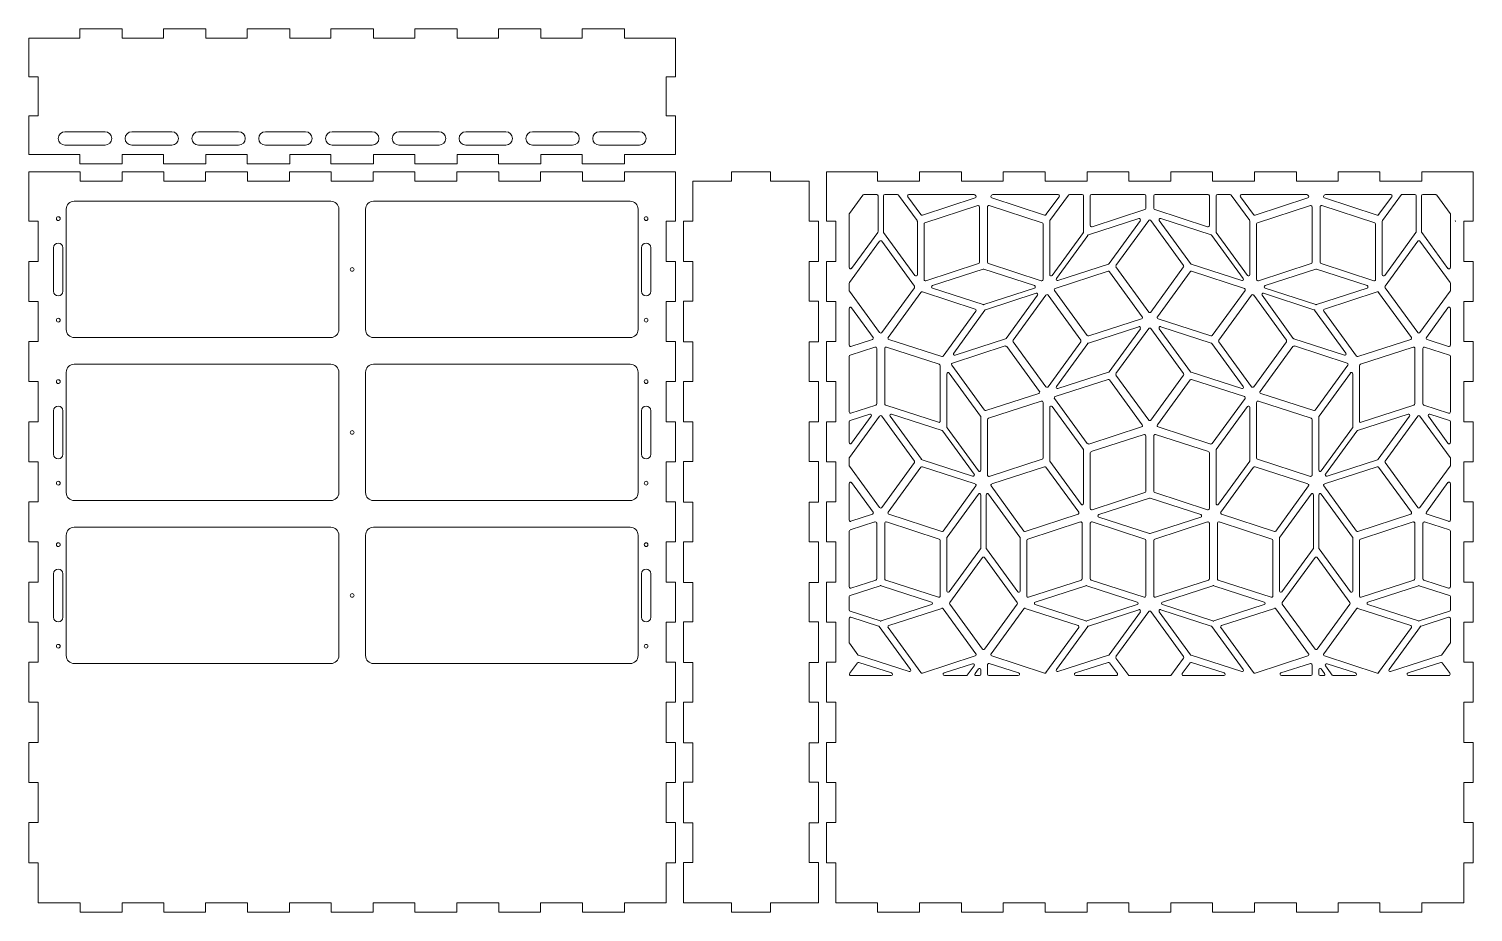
# Model space of a CAD drawing. Header units: millimetres. Extents: x -7 to 2503, y -847 to -144.
# Drawn here: x -7 to 1074, y -847 to -186 of the extents above; entities that cross this region are included whole.
import ezdxf

# ---------------------------------------------------------------- set-up
doc = ezdxf.new("R2010")
doc.units = ezdxf.units.MM
doc.layers.add('cut', color=1, linetype='Continuous', lineweight=20, true_color=0xff0000)

msp = doc.modelspace()

# ---------------------------------------------------------------- linework, layer by layer
at = {"layer": 'cut'}
for p, q in [((-7, -193), (31.1, -193)), ((-7, -193), (-7, -222)), ((31.1, -193), (31.1, -186)), ((62.9, -186), (31.1, -186)), ((62.9, -193), (62.9, -186)), ((62.9, -193), (93.8, -193)), ((93.8, -193), (93.8, -186)), ((125.5, -186), (93.8, -186)), ((125.5, -193), (125.5, -186)), ((125.5, -193), (156.5, -193)), ((156.5, -193), (156.5, -186)), ((188.2, -186), (156.5, -186)), ((188.2, -193), (188.2, -186)), ((188.2, -193), (219.1, -193)), ((219.1, -193), (219.1, -186)), ((250.9, -186), (219.1, -186)), ((250.9, -193), (250.9, -186)), ((250.9, -193), (281.8, -193)), ((281.8, -193), (281.8, -186)), ((313.5, -186), (281.8, -186)), ((313.5, -193), (313.5, -186)), ((313.5, -193), (344.5, -193)), ((344.5, -193), (344.5, -186)), ((376.2, -186), (344.5, -186)), ((376.2, -193), (376.2, -186)), ((376.2, -193), (407.1, -193)), ((407.1, -193), (407.1, -186)), ((438.9, -186), (407.1, -186)), ((438.9, -193), (438.9, -186)), ((438.9, -193), (469.8, -193)), ((469.8, -193), (477, -193)), ((477, -193), (477, -222)), ((-7, -222), (0, -222)), ((0, -222), (0, -251)), ((477, -222), (470, -222)), ((470, -222), (470, -251)), ((0, -251), (-7, -251)), ((-7, -251), (-7, -280)), ((470, -251), (477, -251)), ((477, -251), (477, -280)), ((20, -263), (50, -263)), ((70, -263), (100, -263)), ((120, -263), (150, -263)), ((170, -263), (200, -263)), ((220, -263), (250, -263)), ((270, -263), (300, -263)), ((320, -263), (350, -263)), ((370, -263), (400, -263)), ((420, -263), (450, -263)), ((-7, -280), (31.1, -280)), ((20, -273), (50, -273)), ((31.1, -280), (31.1, -287)), ((62.9, -280), (93.8, -280)), ((62.9, -280), (62.9, -287)), ((70, -273), (100, -273)), ((93.8, -280), (93.8, -287)), ((120, -273), (150, -273)), ((125.5, -280), (156.5, -280)), ((125.5, -280), (125.5, -287)), ((156.5, -280), (156.5, -287)), ((170, -273), (200, -273)), ((188.2, -280), (219.1, -280)), ((188.2, -280), (188.2, -287)), ((219.1, -280), (219.1, -287)), ((220, -273), (250, -273)), ((250.9, -280), (281.8, -280)), ((250.9, -280), (250.9, -287)), ((270, -273), (300, -273)), ((281.8, -280), (281.8, -287)), ((313.5, -280), (344.5, -280)), ((313.5, -280), (313.5, -287)), ((320, -273), (350, -273)), ((344.5, -280), (344.5, -287)), ((370, -273), (400, -273)), ((376.2, -280), (407.1, -280)), ((376.2, -280), (376.2, -287)), ((407.1, -280), (407.1, -287)), ((420, -273), (450, -273)), ((438.9, -280), (470, -280)), ((438.9, -280), (438.9, -287)), ((470, -280), (477, -280)), ((62.9, -287), (31.1, -287)), ((125.5, -287), (93.8, -287)), ((188.2, -287), (156.5, -287)), ((250.9, -287), (219.1, -287)), ((313.5, -287), (281.8, -287)), ((376.2, -287), (344.5, -287)), ((438.9, -287), (407.1, -287)), ((-7, -293), (0, -293)), ((-7, -293), (-7, -300)), ((-7, -300), (-7, -330)), ((0, -293), (31.3, -293)), ((31.3, -293), (31.3, -300)), ((62.7, -300), (31.3, -300)), ((62.7, -293), (94, -293)), ((62.7, -293), (62.7, -300)), ((94, -293), (94, -300)), ((125.3, -300), (94, -300)), ((125.3, -293), (156.7, -293)), ((125.3, -293), (125.3, -300)), ((156.7, -293), (156.7, -300)), ((188, -300), (156.7, -300)), ((188, -293), (219.3, -293)), ((188, -293), (188, -300)), ((219.3, -293), (219.3, -300)), ((250.7, -300), (219.3, -300)), ((250.7, -293), (282, -293)), ((250.7, -293), (250.7, -300)), ((282, -293), (282, -300)), ((313.3, -300), (282, -300)), ((313.3, -293), (344.7, -293)), ((313.3, -293), (313.3, -300)), ((344.7, -293), (344.7, -300)), ((376, -300), (344.7, -300)), ((376, -293), (407.3, -293)), ((376, -293), (376, -300)), ((407.3, -293), (407.3, -300)), ((438.7, -300), (407.3, -300)), ((438.7, -293), (470, -293)), ((438.7, -293), (438.7, -300)), ((470, -293), (477, -293)), ((477, -293), (477, -330)), ((490, -300), (490, -329.8)), ((518.8, -300), (490, -300)), ((548.2, -293), (518.8, -293)), ((518.8, -293), (518.8, -300)), ((548.2, -300), (548.2, -293)), ((577, -300), (548.2, -300)), ((577, -300), (577, -329.8)), ((590, -293), (597, -293)), ((590, -293), (590, -300)), ((590, -300), (590, -330)), ((597, -293), (628.3, -293)), ((628.3, -293), (628.3, -300)), ((659.7, -300), (628.3, -300)), ((659.7, -293), (691, -293)), ((659.7, -293), (659.7, -300)), ((691, -293), (691, -300)), ((722.3, -300), (691, -300)), ((722.3, -293), (753.7, -293)), ((722.3, -293), (722.3, -300)), ((753.7, -293), (753.7, -300)), ((785, -300), (753.7, -300)), ((785, -293), (816.3, -293)), ((785, -293), (785, -300)), ((816.3, -293), (816.3, -300)), ((847.7, -300), (816.3, -300)), ((847.7, -293), (879, -293)), ((847.7, -293), (847.7, -300)), ((879, -293), (879, -300)), ((910.3, -300), (879, -300)), ((910.3, -293), (941.7, -293)), ((910.3, -293), (910.3, -300)), ((941.7, -293), (941.7, -300)), ((973, -300), (941.7, -300)), ((973, -293), (1004.3, -293)), ((973, -293), (973, -300)), ((1004.3, -293), (1004.3, -300)), ((1035.7, -300), (1004.3, -300)), ((1035.7, -293), (1067, -293)), ((1035.7, -293), (1035.7, -300)), ((1067, -293), (1074, -293)), ((1074, -293), (1074, -330)), ((607.2, -324.2), (617.2, -310.4)), ((618, -310), (627.6, -310)), ((628.6, -311), (628.6, -337.7)), ((632.6, -337.7), (632.6, -311)), ((633.6, -310), (643.1, -310)), ((657.8, -329.5), (643.9, -310.4)), ((650.9, -311.6), (660.7, -325)), ((651.7, -310), (700.6, -310)), ((661.8, -325.3), (701.3, -312.5)), ((701.4, -310.4), (701.8, -311)), ((713.6, -310.4), (713.2, -311)), ((753.2, -325.3), (713.7, -312.5)), ((714.4, -310), (763.3, -310)), ((764.1, -311.6), (754.3, -325)), ((757.2, -329.5), (771.1, -310.4)), ((771.9, -310), (781.4, -310)), ((782.4, -311), (782.4, -337.7)), ((787.4, -333.1), (787.4, -311)), ((788.4, -310), (828, -310)), ((829, -320.3), (829, -311)), ((835, -311), (835, -320.3)), ((836, -310), (875.6, -310)), ((876.6, -311), (876.6, -333.1)), ((881.6, -337.7), (881.6, -311)), ((882.6, -310), (892.1, -310)), ((906.8, -329.5), (892.9, -310.4)), ((899.9, -311.6), (909.7, -325)), ((900.7, -310), (949.6, -310)), ((910.8, -325.3), (950.3, -312.5)), ((950.4, -310.4), (950.8, -311)), ((962.6, -310.4), (962.2, -311)), ((1002.2, -325.3), (962.7, -312.5)), ((963.4, -310), (1012.3, -310)), ((1013.1, -311.6), (1003.3, -325)), ((1006.2, -329.5), (1020.4, -310)), ((1020.4, -310), (1030.4, -310)), ((1031.4, -311), (1031.4, -337.7)), ((1035.4, -311), (1035.4, -337.7)), ((1036.4, -310), (1046, -310)), ((1056.8, -324.2), (1046.8, -310.4)), ((21, -411), (21, -321)), ((27, -315), (219, -315)), ((225, -321), (225, -411)), ((245, -321), (245, -411)), ((443, -315), (251, -315)), ((449, -411), (449, -321)), ((663.6, -331.1), (703.2, -318.2)), ((704.5, -360.7), (704.5, -319.2)), ((710.5, -360.7), (710.5, -319.2)), ((751.4, -331.1), (711.8, -318.2)), ((788.8, -334.1), (828.3, -321.2)), ((835.7, -321.2), (875.2, -334.1)), ((912.6, -331.1), (952.2, -318.2)), ((953.5, -360.7), (953.5, -319.2)), ((959.5, -360.7), (959.5, -319.2)), ((1000.4, -331.1), (960.8, -318.2)), ((-7, -330), (0, -330)), ((0, -330), (0, -360)), ((477, -330), (470, -330)), ((470, -330), (470, -360)), ((490, -329.8), (483, -329.8)), ((483, -329.8), (483, -360.2)), ((577, -329.8), (584, -329.8)), ((584, -329.8), (584, -360.2)), ((590, -330), (597, -330)), ((597, -330), (597, -360)), ((607, -324.8), (607, -364.6)), ((658, -330.1), (658, -369.9)), ((663, -373.6), (663, -332)), ((752.1, -373.6), (752.1, -332)), ((757.1, -330.1), (757.1, -369.9)), ((786, -340.2), (823.8, -328)), ((801.6, -361.7), (825, -329.5)), ((806.7, -363.1), (831.2, -329.4)), ((857.3, -363.1), (832.8, -329.4)), ((862.4, -361.7), (839, -329.5)), ((878, -340.2), (840.2, -328)), ((906.9, -330.1), (906.9, -369.9)), ((911.9, -373.6), (911.9, -332)), ((1001, -373.6), (1001, -332)), ((1006, -330.1), (1006, -369.9)), ((1057, -324.8), (1057, -364.6)), ((1074, -330), (1067, -330)), ((1067, -330), (1067, -360)), ((607.2, -375.9), (629.8, -344.9)), ((628.4, -338.3), (608.8, -365.2)), ((655.8, -378.5), (631.4, -344.9)), ((656.1, -370.5), (632.8, -338.3)), ((782.3, -338.3), (758.9, -370.5)), ((762.1, -372.8), (785.5, -340.6)), ((901.9, -372.8), (878.5, -340.6)), ((905.1, -370.5), (881.7, -338.3)), ((1031.2, -338.3), (1007.9, -370.5)), ((1032.6, -344.9), (1008.2, -378.5)), ((1034.2, -344.9), (1056.8, -375.9)), ((1035.6, -338.3), (1055.2, -365.2)), ((11.5, -382.3), (11.5, -349.8)), ((18.5, -382.3), (18.5, -349.8)), ((451.5, -382.3), (451.5, -349.8)), ((458.5, -382.3), (458.5, -349.8)), ((-7, -360), (-7, -390)), ((0, -360), (-7, -360)), ((470, -360), (477, -360)), ((477, -360), (477, -390)), ((483, -360.2), (490, -360.2)), ((490, -360.2), (490, -389.8)), ((577, -360.2), (577, -389.8)), ((584, -360.2), (577, -360.2)), ((590, -360), (590, -390)), ((597, -360), (590, -360)), ((664.3, -374.5), (703.8, -361.7)), ((707.2, -365.9), (669.4, -378.1)), ((707.8, -365.9), (745.7, -378.1)), ((750.7, -374.5), (711.2, -361.7)), ((800.8, -367.4), (761.2, -380.3)), ((801.1, -362), (763.2, -374.3)), ((831.2, -397.9), (806.7, -364.2)), ((832.8, -397.9), (857.3, -364.2)), ((862.9, -362), (900.8, -374.3)), ((863.2, -367.4), (902.8, -380.3)), ((913.3, -374.5), (952.8, -361.7)), ((956.2, -365.9), (918.3, -378.1)), ((956.8, -365.9), (994.6, -378.1)), ((999.7, -374.5), (960.2, -361.7)), ((1067, -360), (1074, -360)), ((1074, -360), (1074, -390)), ((607, -376.5), (607, -381.7)), ((826.3, -401.4), (801.9, -367.8)), ((837.7, -401.4), (862.1, -367.8)), ((1057, -376.5), (1057, -381.7)), ((629.8, -413.3), (607.2, -382.3)), ((631.4, -413.3), (655.8, -379.7)), ((636.2, -416.9), (660.7, -383.2)), ((661.8, -382.8), (701.3, -395.7)), ((707.2, -392.3), (669.4, -380)), ((745.7, -380), (707.8, -392.3)), ((746.9, -383.9), (709.1, -396.2)), ((724.6, -417.6), (748, -385.4)), ((729.8, -419), (754.2, -385.3)), ((780.3, -419), (755.9, -385.3)), ((785.2, -415.4), (760.7, -381.8)), ((878.8, -415.4), (903.3, -381.8)), ((883.7, -419), (908.1, -385.3)), ((934.2, -419), (909.8, -385.3)), ((939.4, -417.6), (916, -385.4)), ((917.1, -383.9), (954.9, -396.2)), ((956.2, -392.3), (918.3, -380)), ((994.6, -380), (956.8, -392.3)), ((962.7, -395.7), (1002.2, -382.8)), ((1003.3, -383.2), (1027.8, -416.9)), ((1008.2, -379.7), (1032.6, -413.3)), ((1056.8, -382.3), (1034.2, -413.3)), ((-7, -390), (0, -390)), ((0, -390), (0, -420)), ((477, -390), (470, -390)), ((470, -390), (470, -420)), ((490, -389.8), (483, -389.8)), ((483, -389.8), (483, -420.2)), ((577, -389.8), (584, -389.8)), ((584, -389.8), (584, -420.2)), ((590, -390), (597, -390)), ((597, -390), (597, -420)), ((607, -395.3), (607, -422.7)), ((624.9, -416.9), (608.8, -394.7)), ((677.4, -430.9), (701.8, -397.2)), ((708.6, -396.5), (685.2, -428.7)), ((955.4, -396.5), (978.8, -428.7)), ((962.2, -397.2), (986.6, -430.9)), ((1039.1, -416.9), (1055.2, -394.7)), ((1057, -395.3), (1057, -422.7)), ((1074, -390), (1067, -390)), ((1067, -390), (1067, -420)), ((823.8, -408.9), (786, -421.2)), ((825.8, -402.9), (786.3, -415.8)), ((801.6, -442.6), (825, -410.4)), ((806.7, -444), (831.2, -410.3)), ((857.3, -444), (832.8, -410.3)), ((838.2, -402.9), (877.7, -415.8)), ((862.4, -442.6), (839, -410.4)), ((878, -421.2), (840.2, -408.9)), ((-7, -420), (-7, -450)), ((0, -420), (-7, -420)), ((219, -417), (27, -417)), ((251, -417), (443, -417)), ((470, -420), (477, -420)), ((477, -420), (477, -450)), ((483, -420.2), (490, -420.2)), ((490, -420.2), (490, -449.8)), ((577, -420.2), (577, -449.8)), ((584, -420.2), (577, -420.2)), ((590, -420), (590, -450)), ((597, -420), (590, -420)), ((624.4, -418.4), (608.3, -423.6)), ((636.7, -418.4), (676.3, -431.2)), ((724.1, -417.9), (686.3, -430.2)), ((754.2, -453.8), (729.8, -420.1)), ((755.9, -453.8), (780.3, -420.1)), ((785.5, -421.5), (762.1, -453.7)), ((901.9, -453.7), (878.5, -421.5)), ((908.1, -453.8), (883.7, -420.1)), ((909.8, -453.8), (934.2, -420.1)), ((939.9, -417.9), (977.7, -430.2)), ((987.7, -431.2), (1027.3, -418.4)), ((1039.6, -418.4), (1055.7, -423.6)), ((1067, -420), (1074, -420)), ((1074, -420), (1074, -450)), ((607, -431.1), (607, -472.7)), ((607.7, -430.1), (626.3, -424.1)), ((627.6, -466.6), (627.6, -425.1)), ((633.6, -466.6), (633.6, -425.1)), ((674.4, -437), (634.9, -424.1)), ((723.8, -423.3), (684.3, -436.2)), ((749.4, -457.3), (724.9, -423.7)), ((914.6, -457.3), (939.1, -423.7)), ((940.2, -423.3), (979.7, -436.2)), ((1029.1, -424.1), (989.6, -437)), ((1030.4, -425.1), (1030.4, -466.6)), ((1036.4, -425.1), (1036.4, -466.6)), ((1037.7, -424.1), (1056.3, -430.1)), ((1057, -431.1), (1057, -472.7)), ((21, -533), (21, -443)), ((27, -437), (219, -437)), ((225, -443), (225, -533)), ((245, -443), (245, -533)), ((443, -437), (251, -437)), ((449, -533), (449, -443)), ((675.1, -479.5), (675.1, -437.9)), ((708.2, -471.3), (683.8, -437.7)), ((801.1, -442.9), (763.2, -455.2)), ((862.9, -442.9), (900.8, -455.2)), ((955.8, -471.3), (980.2, -437.7)), ((988.9, -437.9), (988.9, -479.5)), ((-7, -450), (0, -450)), ((0, -450), (0, -480)), ((477, -450), (470, -450)), ((470, -450), (470, -480)), ((490, -449.8), (483, -449.8)), ((483, -449.8), (483, -480.2)), ((577, -449.8), (584, -449.8)), ((584, -449.8), (584, -480.2)), ((590, -450), (597, -450)), ((597, -450), (597, -480)), ((680.1, -484), (680.1, -444.2)), ((705.3, -475.8), (681.9, -443.6)), ((800.8, -448.3), (761.2, -461.2)), ((826.3, -482.3), (801.9, -448.7)), ((831.2, -478.8), (806.7, -445.1)), ((832.8, -478.8), (857.3, -445.1)), ((837.7, -482.3), (862.1, -448.7)), ((863.2, -448.3), (902.8, -461.2)), ((958.7, -475.8), (982.1, -443.6)), ((983.9, -484), (983.9, -444.2)), ((1074, -450), (1067, -450)), ((1067, -450), (1067, -480)), ((748.9, -458.8), (709.3, -471.7)), ((750.7, -464.6), (711.2, -477.4)), ((785.2, -496.3), (760.7, -462.7)), ((878.8, -496.3), (903.3, -462.7)), ((913.3, -464.6), (952.8, -477.4)), ((915.1, -458.8), (954.7, -471.7)), ((11.5, -504.3), (11.5, -471.8)), ((18.5, -504.3), (18.5, -471.8)), ((451.5, -504.3), (451.5, -471.8)), ((458.5, -504.3), (458.5, -471.8)), ((607.7, -479.1), (622.4, -474.3)), ((608.3, -473.6), (626.9, -467.6)), ((673.8, -480.4), (634.3, -467.6)), ((638.7, -474.3), (676.6, -486.6)), ((752.1, -465.5), (752.1, -507.1)), ((757.1, -469.2), (757.1, -509)), ((782.3, -500.8), (758.9, -468.6)), ((881.7, -500.8), (905.1, -468.6)), ((906.9, -509), (906.9, -469.2)), ((911.9, -465.5), (911.9, -507.1)), ((987.4, -486.6), (1025.3, -474.3)), ((1029.7, -467.6), (990.2, -480.4)), ((1037.1, -467.6), (1055.7, -473.6)), ((1041.6, -474.3), (1056.3, -479.1)), ((-7, -480), (-7, -510)), ((0, -480), (-7, -480)), ((470, -480), (477, -480)), ((477, -480), (477, -510)), ((483, -480.2), (490, -480.2)), ((490, -480.2), (490, -509.8)), ((577, -480.2), (577, -509.8)), ((584, -480.2), (577, -480.2)), ((590, -480), (590, -510)), ((597, -480), (590, -480)), ((607, -480), (607, -495.5)), ((629.8, -475.8), (607.2, -506.8)), ((608.8, -496.1), (623.5, -475.8)), ((631.4, -475.8), (655.8, -509.4)), ((661, -508), (637.6, -475.8)), ((703.7, -516.8), (680.3, -484.6)), ((705.5, -476.4), (705.5, -516.2)), ((710.5, -478.4), (710.5, -519.9)), ((825.8, -483.8), (786.3, -496.7)), ((838.2, -483.8), (877.7, -496.7)), ((953.5, -478.4), (953.5, -519.9)), ((958.5, -476.4), (958.5, -516.2)), ((960.3, -516.8), (983.7, -484.6)), ((1003, -508), (1026.4, -475.8)), ((1032.6, -475.8), (1008.2, -509.4)), ((1034.2, -475.8), (1056.8, -506.8)), ((1055.2, -496.1), (1040.5, -475.8)), ((1057, -480), (1057, -495.5)), ((1067, -480), (1074, -480)), ((1074, -480), (1074, -510)), ((677.1, -487), (700.5, -519.2)), ((827.7, -489.6), (788.1, -502.4)), ((829, -490.5), (829, -532.1)), ((835, -490.5), (835, -532.1)), ((836.3, -489.6), (875.9, -502.4)), ((963.5, -519.2), (986.9, -487)), ((607, -507.4), (607, -512.6)), ((751.4, -508), (711.8, -520.9)), ((782.4, -501.4), (782.4, -541.2)), ((787.4, -503.4), (787.4, -544.9)), ((876.6, -503.4), (876.6, -544.9)), ((881.6, -501.4), (881.6, -541.2)), ((912.6, -508), (952.2, -520.9)), ((1057, -507.4), (1057, -512.6)), ((-7, -510), (0, -510)), ((0, -510), (0, -540)), ((477, -510), (470, -510)), ((470, -510), (470, -540)), ((490, -509.8), (483, -509.8)), ((483, -509.8), (483, -540.2)), ((577, -509.8), (584, -509.8)), ((584, -509.8), (584, -540.2)), ((590, -510), (597, -510)), ((597, -510), (597, -540)), ((607.2, -513.2), (629.8, -544.2)), ((655.8, -510.6), (631.4, -544.2)), ((660.7, -514.1), (636.2, -547.8)), ((661.5, -508.4), (699.3, -520.7)), ((701.3, -526.6), (661.8, -513.8)), ((753.2, -513.8), (713.7, -526.6)), ((778.8, -547.8), (754.3, -514.1)), ((757.2, -509.6), (780.6, -541.8)), ((883.4, -541.8), (906.8, -509.6)), ((885.2, -547.8), (909.7, -514.1)), ((910.8, -513.8), (950.3, -526.6)), ((962.7, -526.6), (1002.2, -513.8)), ((1002.5, -508.4), (964.7, -520.7)), ((1003.3, -514.1), (1027.8, -547.8)), ((1008.2, -510.6), (1032.6, -544.2)), ((1056.8, -513.2), (1034.2, -544.2)), ((1074, -510), (1067, -510)), ((1067, -510), (1067, -540)), ((607, -526.2), (607, -553.6)), ((608.8, -525.6), (624.9, -547.8)), ((701.8, -528.1), (677.4, -561.8)), ((737.6, -561.8), (713.2, -528.1)), ((926.4, -561.8), (950.8, -528.1)), ((962.2, -528.1), (986.6, -561.8)), ((1055.2, -525.6), (1039.1, -547.8)), ((1057, -526.2), (1057, -553.6)), ((-7, -540), (-7, -570)), ((0, -540), (-7, -540)), ((219, -539), (27, -539)), ((251, -539), (443, -539)), ((470, -540), (477, -540)), ((477, -540), (477, -570)), ((483, -540.2), (490, -540.2)), ((490, -540.2), (490, -569.8)), ((577, -540.2), (577, -569.8)), ((584, -540.2), (577, -540.2)), ((590, -540), (590, -570)), ((597, -540), (590, -540)), ((680.3, -566.3), (703.7, -534.1)), ((705.5, -534.7), (705.5, -574.5)), ((709.5, -534.7), (709.5, -574.5)), ((734.7, -566.3), (711.3, -534.1)), ((828.3, -533), (788.8, -545.9)), ((831.7, -537.2), (793.8, -549.5)), ((832.3, -537.2), (870.2, -549.5)), ((835.7, -533), (875.2, -545.9)), ((929.3, -566.3), (952.7, -534.1)), ((954.5, -534.7), (954.5, -574.5)), ((958.5, -574.5), (958.5, -534.7)), ((983.7, -566.3), (960.3, -534.1)), ((1067, -540), (1074, -540)), ((1074, -540), (1074, -570)), ((608.3, -554.5), (624.4, -549.3)), ((676.3, -562.2), (636.7, -549.3)), ((778.3, -549.3), (738.7, -562.2)), ((885.7, -549.3), (925.3, -562.2)), ((987.7, -562.2), (1027.3, -549.3)), ((1055.7, -554.5), (1039.6, -549.3)), ((27, -559), (219, -559)), ((443, -559), (251, -559)), ((607, -562), (607, -603.6)), ((607.7, -561), (626.3, -555)), ((627.6, -597.5), (627.6, -556)), ((633.6, -597.5), (633.6, -556)), ((674.4, -567.9), (634.9, -555)), ((780.1, -555), (740.6, -567.9)), ((781.4, -556), (781.4, -597.5)), ((787.4, -556), (787.4, -597.5)), ((788.8, -555), (828.3, -567.9)), ((793.8, -551.4), (831.7, -563.7)), ((832.3, -563.7), (870.2, -551.4)), ((875.2, -555), (835.7, -567.9)), ((876.6, -556), (876.6, -597.5)), ((882.6, -556), (882.6, -597.5)), ((883.9, -555), (923.4, -567.9)), ((989.6, -567.9), (1029.1, -555)), ((1030.4, -597.5), (1030.4, -556)), ((1036.4, -597.5), (1036.4, -556)), ((1056.3, -561), (1037.7, -555)), ((1057, -562), (1057, -603.6)), ((-7, -570), (0, -570)), ((0, -570), (0, -600)), ((21, -655), (21, -565)), ((225, -565), (225, -655)), ((245, -565), (245, -655)), ((449, -655), (449, -565)), ((477, -570), (470, -570)), ((470, -570), (470, -600)), ((490, -569.8), (483, -569.8)), ((483, -569.8), (483, -600.2)), ((577, -569.8), (584, -569.8)), ((584, -569.8), (584, -600.2)), ((590, -570), (597, -570)), ((597, -570), (597, -600)), ((675.1, -610.4), (675.1, -568.8)), ((680.1, -566.9), (680.1, -606.7)), ((734.9, -566.9), (734.9, -606.7)), ((739.9, -568.8), (739.9, -610.4)), ((829, -568.8), (829, -610.4)), ((835, -568.8), (835, -610.4)), ((924.1, -568.8), (924.1, -610.4)), ((929.1, -566.9), (929.1, -606.7)), ((983.9, -566.9), (983.9, -606.7)), ((988.9, -610.4), (988.9, -568.8)), ((1074, -570), (1067, -570)), ((1067, -570), (1067, -600)), ((705.3, -575.1), (681.9, -607.3)), ((682.3, -615.3), (706.7, -581.7)), ((732.8, -615.3), (708.3, -581.7)), ((709.7, -575.1), (733.1, -607.3)), ((954.3, -575.1), (930.9, -607.3)), ((955.7, -581.7), (931.2, -615.3)), ((957.3, -581.7), (981.7, -615.3)), ((982.1, -607.3), (958.7, -575.1)), ((11.5, -626.3), (11.5, -593.8)), ((18.5, -626.3), (18.5, -593.8)), ((451.5, -626.3), (451.5, -593.8)), ((458.5, -626.3), (458.5, -593.8)), ((-7, -600), (-7, -630)), ((0, -600), (-7, -600)), ((470, -600), (477, -600)), ((477, -600), (477, -630)), ((483, -600.2), (490, -600.2)), ((490, -600.2), (490, -629.8)), ((577, -600.2), (577, -629.8)), ((584, -600.2), (577, -600.2)), ((590, -600), (590, -630)), ((597, -600), (590, -600)), ((630.3, -602.7), (607.7, -610)), ((608.3, -604.5), (626.9, -598.5)), ((630.9, -602.7), (668.7, -615)), ((673.8, -611.3), (634.3, -598.5)), ((780.8, -598.5), (741.2, -611.3)), ((784.1, -602.7), (746.3, -615)), ((784.8, -602.7), (822.6, -615)), ((788.1, -598.5), (827.7, -611.3)), ((875.9, -598.5), (836.3, -611.3)), ((879.2, -602.7), (841.4, -615)), ((879.9, -602.7), (917.7, -615)), ((883.2, -598.5), (922.8, -611.3)), ((990.2, -611.3), (1029.7, -598.5)), ((1033.1, -602.7), (995.3, -615)), ((1033.7, -602.7), (1056.3, -610)), ((1055.7, -604.5), (1037.1, -598.5)), ((1067, -600), (1074, -600)), ((1074, -600), (1074, -630)), ((607, -610.9), (607, -620.9)), ((1057, -620.9), (1057, -610.9)), ((630.3, -629.1), (607.7, -621.8)), ((608.3, -626.2), (629, -633)), ((668.7, -616.9), (630.9, -629.1)), ((676.3, -619.7), (636.7, -632.5)), ((701.8, -653.7), (677.4, -620)), ((706.7, -650.1), (682.3, -616.5)), ((708.3, -650.1), (732.8, -616.5)), ((737.6, -620), (713.2, -653.7)), ((778.3, -632.5), (738.7, -619.7)), ((784.1, -629.1), (746.3, -616.9)), ((822.6, -616.9), (784.8, -629.1)), ((786, -633), (823.8, -620.7)), ((801.6, -654.4), (825, -622.2)), ((831.2, -622.1), (806.7, -655.8)), ((832.8, -622.1), (857.3, -655.8)), ((862.4, -654.4), (839, -622.2)), ((840.2, -620.7), (878, -633)), ((841.4, -616.9), (879.2, -629.1)), ((879.9, -629.1), (917.7, -616.9)), ((925.3, -619.7), (885.7, -632.5)), ((950.8, -653.7), (926.4, -620)), ((931.2, -616.5), (955.7, -650.1)), ((981.7, -616.5), (957.3, -650.1)), ((986.6, -620), (962.2, -653.7)), ((1027.3, -632.5), (987.7, -619.7)), ((1033.1, -629.1), (995.3, -616.9)), ((1056.3, -621.8), (1033.7, -629.1)), ((1055.7, -626.2), (1035, -633)), ((-7, -630), (0, -630)), ((0, -630), (0, -660)), ((477, -630), (470, -630)), ((470, -630), (470, -660)), ((490, -629.8), (483, -629.8)), ((483, -629.8), (483, -660.2)), ((577, -629.8), (584, -629.8)), ((584, -629.8), (584, -660.2)), ((590, -630), (597, -630)), ((597, -630), (597, -660)), ((607, -627.2), (607, -645.2)), ((629.5, -633.3), (652.9, -665.5)), ((629.5, -633.3), (652.9, -665.5)), ((660.7, -667.7), (636.2, -634)), ((778.8, -634), (754.3, -667.7)), ((762.1, -665.5), (785.5, -633.3)), ((878.5, -633.3), (901.9, -665.5)), ((909.7, -667.7), (885.2, -634)), ((1027.8, -634), (1003.3, -667.7)), ((1034.5, -633.3), (1011.1, -665.5)), ((1057, -627.2), (1057, -645.2)), ((1074, -630), (1067, -630)), ((1067, -630), (1067, -660)), ((613.4, -654.4), (607.2, -645.8)), ((1050.6, -654.4), (1056.8, -645.8)), ((613.9, -654.8), (651.8, -667)), ((613.9, -654.8), (651.8, -667)), ((701.3, -655.2), (661.8, -668.1)), ((753.2, -668.1), (713.7, -655.2)), ((801.1, -654.8), (763.2, -667)), ((806.7, -656.9), (816.2, -670)), ((857.3, -656.9), (847.8, -670)), ((862.9, -654.8), (900.8, -667)), ((950.3, -655.2), (910.8, -668.1)), ((1002.2, -668.1), (962.7, -655.2)), ((1050.1, -654.8), (1012.2, -667)), ((-7, -660), (-7, -690)), ((0, -660), (-7, -660)), ((219, -661), (27, -661)), ((251, -661), (443, -661)), ((470, -660), (477, -660)), ((477, -660), (477, -690)), ((483, -660.2), (490, -660.2)), ((490, -660.2), (490, -689.8)), ((577, -660.2), (577, -689.8)), ((584, -660.2), (577, -660.2)), ((590, -660), (590, -690)), ((597, -660), (590, -660)), ((613.1, -660.5), (607.3, -668.4)), ((638.4, -670), (608.2, -670)), ((638.7, -668), (614.2, -660.1)), ((678, -668), (699.3, -661.1)), ((678.3, -670), (694.6, -670)), ((695.4, -669.6), (700.5, -662.6)), ((701.2, -668.4), (703.7, -665)), ((702, -670), (704.5, -670)), ((705.5, -669), (705.5, -665.6)), ((710.5, -669), (710.5, -661.9)), ((733.5, -670), (711.5, -670)), ((733.8, -668), (711.8, -660.9)), ((776.3, -668), (800.8, -660.1)), ((806.9, -670), (776.6, -670)), ((801.9, -660.5), (807.7, -668.4)), ((816.2, -670), (847.8, -670)), ((862.1, -660.5), (856.3, -668.4)), ((887.4, -670), (857.1, -670)), ((887.7, -668), (863.2, -660.1)), ((952.2, -660.9), (930.2, -668)), ((952.5, -670), (930.5, -670)), ((953.5, -661.9), (953.5, -669)), ((958.5, -669), (958.5, -665.6)), ((959.5, -670), (962, -670)), ((962.8, -668.4), (960.3, -665)), ((968.6, -669.6), (963.5, -662.6)), ((986, -668), (964.7, -661.1)), ((969.4, -670), (985.7, -670)), ((1025.3, -668), (1049.8, -660.1)), ((1025.6, -670), (1055.8, -670)), ((1050.9, -660.5), (1056.7, -668.4)), ((1067, -660), (1074, -660)), ((1074, -660), (1074, -690)), ((-7, -690), (0, -690)), ((0, -690), (0, -720)), ((477, -690), (470, -690)), ((470, -690), (470, -720)), ((490, -689.8), (483, -689.8)), ((483, -689.8), (483, -720.2)), ((577, -689.8), (584, -689.8)), ((584, -689.8), (584, -720.2)), ((590, -690), (597, -690)), ((597, -690), (597, -720)), ((1074, -690), (1067, -690)), ((1067, -690), (1067, -720)), ((-7, -720), (-7, -750)), ((0, -720), (-7, -720)), ((470, -720), (477, -720)), ((477, -720), (477, -750)), ((483, -720.2), (490, -720.2)), ((490, -720.2), (490, -749.8)), ((577, -720.2), (577, -749.8)), ((584, -720.2), (577, -720.2)), ((590, -720), (590, -750)), ((597, -720), (590, -720)), ((1067, -720), (1074, -720)), ((1074, -720), (1074, -750)), ((-7, -750), (0, -750)), ((0, -750), (0, -780)), ((477, -750), (470, -750)), ((470, -750), (470, -780)), ((490, -749.8), (483, -749.8)), ((483, -749.8), (483, -780.2)), ((577, -749.8), (584, -749.8)), ((584, -749.8), (584, -780.2)), ((590, -750), (597, -750)), ((597, -750), (597, -780)), ((1074, -750), (1067, -750)), ((1067, -750), (1067, -780)), ((-7, -780), (-7, -810)), ((0, -780), (-7, -780)), ((470, -780), (477, -780)), ((477, -780), (477, -810)), ((483, -780.2), (490, -780.2)), ((490, -780.2), (490, -809.8)), ((577, -780.2), (577, -809.8)), ((584, -780.2), (577, -780.2)), ((590, -780), (590, -810)), ((597, -780), (590, -780)), ((1067, -780), (1074, -780)), ((1074, -780), (1074, -810)), ((-7, -810), (0, -810)), ((0, -810), (0, -840)), ((477, -810), (470, -810)), ((470, -810), (470, -840)), ((490, -809.8), (483, -809.8)), ((483, -809.8), (483, -840)), ((577, -809.8), (584, -809.8)), ((584, -809.8), (584, -840)), ((590, -810), (597, -810)), ((597, -810), (597, -840)), ((1074, -810), (1067, -810)), ((1067, -810), (1067, -840)), ((0, -840), (31.3, -840)), ((31.3, -840), (31.3, -847)), ((62.7, -840), (94, -840)), ((62.7, -840), (62.7, -847)), ((94, -840), (94, -847)), ((125.3, -840), (156.7, -840)), ((125.3, -840), (125.3, -847)), ((156.7, -840), (156.7, -847)), ((188, -840), (219.3, -840)), ((188, -840), (188, -847)), ((219.3, -840), (219.3, -847)), ((250.7, -840), (282, -840)), ((250.7, -840), (250.7, -847)), ((282, -840), (282, -847)), ((313.3, -840), (344.7, -840)), ((313.3, -840), (313.3, -847)), ((344.7, -840), (344.7, -847)), ((376, -840), (407.3, -840)), ((376, -840), (376, -847)), ((407.3, -840), (407.3, -847)), ((438.7, -840), (470, -840)), ((438.7, -840), (438.7, -847)), ((483, -840), (490, -840)), ((518.8, -840), (490, -840)), ((518.8, -847), (518.8, -840)), ((577, -840), (548.2, -840)), ((548.2, -840), (548.2, -847)), ((584, -840), (577, -840)), ((597, -840), (628.3, -840)), ((628.3, -840), (628.3, -847)), ((659.7, -840), (691, -840)), ((659.7, -840), (659.7, -847)), ((691, -840), (691, -847)), ((722.3, -840), (753.7, -840)), ((722.3, -840), (722.3, -847)), ((753.7, -840), (753.7, -847)), ((785, -840), (816.3, -840)), ((785, -840), (785, -847)), ((816.3, -840), (816.3, -847)), ((847.7, -840), (879, -840)), ((847.7, -840), (847.7, -847)), ((879, -840), (879, -847)), ((910.3, -840), (941.7, -840)), ((910.3, -840), (910.3, -847)), ((941.7, -840), (941.7, -847)), ((973, -840), (1004.3, -840)), ((973, -840), (973, -847)), ((1004.3, -840), (1004.3, -847)), ((1035.7, -840), (1067, -840)), ((1035.7, -840), (1035.7, -847)), ((62.7, -847), (31.3, -847)), ((125.3, -847), (94, -847)), ((188, -847), (156.7, -847)), ((250.7, -847), (219.3, -847)), ((313.3, -847), (282, -847)), ((376, -847), (344.7, -847)), ((438.7, -847), (407.3, -847)), ((548.2, -847), (518.8, -847)), ((659.7, -847), (628.3, -847)), ((722.3, -847), (691, -847)), ((785, -847), (753.7, -847)), ((847.7, -847), (816.3, -847)), ((910.3, -847), (879, -847)), ((973, -847), (941.7, -847)), ((1035.7, -847), (1004.3, -847))]:
    msp.add_line(p, q, dxfattribs=at)
for centre in [(15, -328), (455, -328), (235, -366), (15, -404), (455, -404), (15, -450), (455, -450), (235, -488), (15, -526), (455, -526), (15, -572), (455, -572), (235, -610), (15, -648), (455, -648)]:
    msp.add_circle(centre, 1.4, dxfattribs=at)
for centre, radius, start, end in [((20, -268), 5, 90, 270), ((50, -268), 5, 270, 90), ((70, -268), 5, 90, 270), ((100, -268), 5, 270, 90), ((120, -268), 5, 90, 270), ((150, -268), 5, 270, 90), ((170, -268), 5, 90, 270), ((200, -268), 5, 270, 90), ((220, -268), 5, 90, 270), ((250, -268), 5, 270, 90), ((270, -268), 5, 90, 270), ((300, -268), 5, 270, 90), ((320, -268), 5, 90, 270), ((350, -268), 5, 270, 90), ((370, -268), 5, 90, 270), ((400, -268), 5, 270, 90), ((420, -268), 5, 90, 270), ((450, -268), 5, 270, 90), ((618, -311), 1, 90, 144), ((627.6, -311), 1, 360, 90), ((633.6, -311), 1, 90, 180), ((643.1, -311), 1, 36, 90), ((651.7, -311), 1, 90, 216), ((700.6, -311), 1, 36, 90), ((701, -311.5), 1, 288, 36), ((714, -311.5), 1, 144, 252), ((714.4, -311), 1, 90, 144), ((763.3, -311), 1, 324, 90), ((771.9, -311), 1, 90, 144), ((781.4, -311), 1, 0, 90), ((788.4, -311), 1, 90, 180), ((828, -311), 1, 0, 90), ((836, -311), 1, 90, 180), ((875.6, -311), 1, 0, 90), ((882.6, -311), 1, 90, 180), ((892.1, -311), 1, 36, 90), ((900.7, -311), 1, 90, 216), ((949.6, -311), 1, 36, 90), ((950, -311.5), 1, 288, 36), ((963, -311.5), 1, 144, 252), ((963.4, -311), 1, 90, 144), ((1012.3, -311), 1, 324, 90), ((1030.4, -311), 1, 0, 90), ((1036.4, -311), 1, 90, 180), ((1046, -311), 1, 36, 90), ((27, -321), 6, 90, 180), ((219, -321), 6, 0, 90), ((251, -321), 6, 90, 180), ((443, -321), 6, 0, 90), ((608, -324.8), 1, 144, 180), ((703.5, -319.2), 1, 0, 108), ((711.5, -319.2), 1, 72, 180), ((828, -320.3), 1, 288, 0), ((836, -320.3), 1, 180, 252), ((952.5, -319.2), 1, 360, 108), ((960.5, -319.2), 1, 72, 180), ((1056, -324.8), 1, 0, 36), ((657, -330.1), 1, 0, 36), ((661.5, -324.4), 1, 216, 288), ((664, -332), 1, 108, 180), ((751.1, -332), 1, 0, 72), ((753.5, -324.4), 1, 252, 324), ((758.1, -330.1), 1, 144, 180), ((788.4, -333.1), 1, 180, 288), ((824.1, -328.9), 1, 324, 108), ((832, -330), 1, 36, 144), ((839.9, -328.9), 1, 72, 216), ((875.6, -333.1), 1, 252, 0), ((905.9, -330.1), 1, 0, 36), ((910.5, -324.4), 1, 216, 288), ((912.9, -332), 1, 108, 180), ((1000, -332), 1, 0, 72), ((1002.5, -324.4), 1, 252, 324), ((1007, -330.1), 1, 144, 180), ((1059.8, -330.1), 1, 0, 36), ((627.6, -337.7), 1, 324, 0), ((630.6, -345.5), 1, 36, 144), ((633.6, -337.7), 1, 180, 216), ((781.4, -337.7), 1, 324, 0), ((786.3, -341.2), 1, 108, 144), ((877.7, -341.2), 1, 36, 72), ((882.6, -337.7), 1, 180, 216), ((1030.4, -337.7), 1, 324, 0), ((1033.4, -345.5), 1, 36, 144), ((1036.4, -337.7), 1, 180, 216), ((15, -349.8), 3.5, 0, 180), ((455, -349.8), 3.5, 0, 180), ((608, -364.6), 1, 180, 324), ((703.5, -360.7), 1, 288, 0), ((707.5, -366.8), 1, 72, 108), ((711.5, -360.7), 1, 180, 252), ((801.1, -368.3), 1, 36, 108), ((800.8, -361.1), 1, 288, 324), ((807.6, -363.6), 1, 144, 216), ((856.4, -363.6), 1, 324, 36), ((862.9, -368.3), 1, 72, 144), ((863.2, -361.1), 1, 216, 252), ((952.5, -360.7), 1, 288, 360), ((956.5, -366.8), 1, 72, 108), ((960.5, -360.7), 1, 180, 252), ((1056, -364.6), 1, 216, 0), ((608, -376.5), 1, 144, 180), ((657, -369.9), 1, 216, 0), ((664, -373.6), 1, 180, 288), ((669.7, -379.1), 1, 108, 252), ((745.3, -379.1), 1, 288, 72), ((751.1, -373.6), 1, 252, 0), ((758.1, -369.9), 1, 180, 324), ((762.9, -373.4), 1, 144, 288), ((901.1, -373.4), 1, 252, 36), ((905.9, -369.9), 1, 216, 0), ((912.9, -373.6), 1, 180, 288), ((918.7, -379.1), 1, 108, 252), ((994.3, -379.1), 1, 288, 72), ((1000, -373.6), 1, 252, 0), ((1007, -369.9), 1, 180, 324), ((1056, -376.5), 1, 0, 36), ((15, -382.3), 3.5, 180, 0), ((455, -382.3), 3.5, 180, 0), ((608, -381.7), 1, 180, 216), ((655, -379.1), 1, 324, 36), ((661.5, -383.8), 1, 72, 144), ((747.2, -384.8), 1, 324, 108), ((755.1, -385.9), 1, 36, 144), ((761.5, -381.2), 1, 108, 216), ((902.5, -381.2), 1, 324, 72), ((908.9, -385.9), 1, 36, 144), ((916.8, -384.8), 1, 72, 216), ((1002.5, -383.8), 1, 36, 108), ((1009, -379.1), 1, 144, 216), ((1056, -381.7), 1, 324, 0), ((608, -395.3), 1, 36, 180), ((701, -396.7), 1, 324, 72), ((707.5, -391.4), 1, 252, 288), ((709.4, -397.1), 1, 108, 144), ((832, -397.3), 1, 216, 324), ((954.6, -397.1), 1, 36, 72), ((956.5, -391.4), 1, 252, 288), ((963, -396.7), 1, 108, 216), ((1056, -395.3), 1, 0, 144), ((824.1, -409.8), 1, 324, 108), ((825.5, -402), 1, 288, 36), ((832, -410.9), 1, 36, 144), ((838.5, -402), 1, 144, 252), ((839.9, -409.8), 1, 72, 216), ((27, -411), 6, 180, 270), ((219, -411), 6, 270, 0), ((251, -411), 6, 180, 270), ((443, -411), 6, 270, 0), ((624.1, -417.4), 1, 288, 36), ((630.6, -412.7), 1, 216, 324), ((637, -417.4), 1, 144, 252), ((723.8, -417), 1, 288, 324), ((730.6, -419.5), 1, 144, 216), ((779.5, -419.5), 1, 324, 36), ((786, -414.8), 1, 216, 288), ((786.3, -422.1), 1, 108, 144), ((878, -414.8), 1, 252, 324), ((877.7, -422.1), 1, 36, 72), ((884.5, -419.5), 1, 144, 216), ((933.4, -419.5), 1, 324, 36), ((940.2, -417), 1, 216, 252), ((1027, -417.4), 1, 288, 36), ((1033.4, -412.7), 1, 216, 324), ((1039.9, -417.4), 1, 144, 252), ((608, -422.7), 1, 180, 288), ((608, -431.1), 1, 108, 180), ((626.6, -425.1), 1, 0, 108), ((634.6, -425.1), 1, 72, 180), ((676.6, -430.3), 1, 252, 324), ((686, -429.3), 1, 144, 288), ((724.1, -424.3), 1, 36, 108), ((939.9, -424.3), 1, 72, 144), ((978, -429.3), 1, 252, 36), ((987.4, -430.3), 1, 216, 288), ((1029.4, -425.1), 1, 0, 108), ((1037.4, -425.1), 1, 72, 180), ((1056, -422.7), 1, 252, 0), ((1056, -431.1), 1, 0, 72), ((27, -443), 6, 90, 180), ((219, -443), 6, 0, 90), ((251, -443), 6, 90, 180), ((443, -443), 6, 0, 90), ((674.1, -437.9), 1, 0, 72), ((684.6, -437.1), 1, 108, 216), ((800.8, -442), 1, 288, 324), ((863.2, -442), 1, 216, 252), ((979.4, -437.1), 1, 324, 72), ((989.9, -437.9), 1, 108, 180), ((681.1, -444.2), 1, 36, 180), ((755.1, -453.2), 1, 216, 324), ((762.9, -454.3), 1, 144, 288), ((801.1, -449.3), 1, 36, 108), ((801.1, -449.3), 1, 36, 108), ((807.6, -444.5), 1, 144, 216), ((807.6, -444.5), 1, 144, 216), ((856.4, -444.5), 1, 324, 36), ((856.4, -444.5), 1, 324, 36), ((862.9, -449.3), 1, 72, 144), ((862.9, -449.3), 1, 72, 144), ((901.1, -454.3), 1, 252, 36), ((908.9, -453.2), 1, 216, 324), ((982.9, -444.2), 1, 0, 144), ((748.6, -457.9), 1, 288, 36), ((751.1, -465.5), 1, 0, 108), ((761.5, -462.1), 1, 108, 216), ((761.5, -462.1), 1, 108, 216), ((902.5, -462.1), 1, 324, 72), ((902.5, -462.1), 1, 324, 72), ((912.9, -465.5), 1, 72, 180), ((915.4, -457.9), 1, 144, 252), ((15, -471.8), 3.5, 0, 180), ((455, -471.8), 3.5, 0, 180), ((608, -472.7), 1, 180, 288), ((622.7, -475.3), 1, 324, 108), ((626.6, -466.6), 1, 288, 0), ((630.6, -476.4), 1, 36, 144), ((634.6, -466.6), 1, 180, 252), ((638.4, -475.3), 1, 72, 216), ((709, -470.7), 1, 216, 288), ((758.1, -469.2), 1, 36, 180), ((905.9, -469.2), 1, 0, 144), ((955, -470.7), 1, 252, 324), ((1025.6, -475.3), 1, 324, 108), ((1029.4, -466.6), 1, 288, 0), ((1033.4, -476.4), 1, 36, 144), ((1037.4, -466.6), 1, 180, 252), ((1041.3, -475.3), 1, 72, 216), ((1056, -472.7), 1, 252, 0), ((608, -480), 1, 108, 180), ((674.1, -479.5), 1, 252, 0), ((681.1, -484), 1, 180, 216), ((704.5, -476.4), 1, 0, 36), ((711.5, -478.4), 1, 108, 180), ((825.5, -482.9), 1, 288, 36), ((832, -478.2), 1, 216, 324), ((838.5, -482.9), 1, 144, 252), ((952.5, -478.4), 1, 0, 72), ((959.5, -476.4), 1, 144, 180), ((982.9, -484), 1, 324, 0), ((989.9, -479.5), 1, 180, 288), ((1056, -480), 1, 0, 72), ((608, -495.5), 1, 180, 324), ((676.3, -487.6), 1, 36, 72), ((786, -495.7), 1, 216, 288), ((786, -495.7), 1, 216, 288), ((786, -495.7), 1, 216, 288), ((828, -490.5), 1, 0, 108), ((836, -490.5), 1, 72, 180), ((878, -495.7), 1, 252, 324), ((878, -495.7), 1, 252, 324), ((878, -495.7), 1, 252, 324), ((987.7, -487.6), 1, 108, 144), ((1056, -495.5), 1, 216, 0), ((15, -504.3), 3.5, 180, 0), ((455, -504.3), 3.5, 180, 0), ((608, -507.4), 1, 144, 180), ((661.8, -507.4), 1, 216, 252), ((751.1, -507.1), 1, 288, 0), ((781.4, -501.4), 1, 0, 36), ((788.4, -503.4), 1, 108, 180), ((788.4, -503.4), 1, 108, 180), ((788.4, -503.4), 1, 108, 180), ((875.6, -503.4), 1, 0, 72), ((875.6, -503.4), 1, 0, 72), ((875.6, -503.4), 1, 0, 72), ((882.6, -501.4), 1, 144, 180), ((912.9, -507.1), 1, 180, 252), ((1002.2, -507.4), 1, 288, 324), ((1056, -507.4), 1, 360, 36), ((608, -512.6), 1, 180, 216), ((655, -510), 1, 324, 36), ((661.5, -514.7), 1, 72, 144), ((704.5, -516.2), 1, 216, 0), ((753.5, -514.7), 1, 36, 108), ((758.1, -509), 1, 180, 216), ((905.9, -509), 1, 324, 0), ((910.5, -514.7), 1, 72, 144), ((959.5, -516.2), 1, 180, 324), ((1002.5, -514.7), 1, 36, 108), ((1009, -510), 1, 144, 216), ((1056, -512.6), 1, 324, 0), ((608, -526.2), 1, 36, 180), ((699.7, -519.7), 1, 252, 36), ((701, -527.6), 1, 324, 72), ((711.5, -519.9), 1, 180, 288), ((714, -527.6), 1, 108, 216), ((950, -527.6), 1, 324, 72), ((952.5, -519.9), 1, 252, 0), ((963, -527.6), 1, 108, 216), ((964.3, -519.7), 1, 144, 288), ((1056, -526.2), 1, 0, 144), ((27, -533), 6, 180, 270), ((219, -533), 6, 270, 0), ((251, -533), 6, 180, 270), ((443, -533), 6, 270, 0), ((704.5, -534.7), 1, 0, 144), ((710.5, -534.7), 1, 36, 180), ((828, -532.1), 1, 288, 0), ((828, -532.1), 1, 288, 0), ((828, -532.1), 1, 288, 0), ((832, -538.2), 1, 72, 108), ((836, -532.1), 1, 180, 252), ((836, -532.1), 1, 180, 252), ((836, -532.1), 1, 180, 252), ((953.5, -534.7), 1, 0, 144), ((959.5, -534.7), 1, 36, 180), ((624.1, -548.3), 1, 288, 36), ((630.6, -543.6), 1, 216, 324), ((637, -548.3), 1, 144, 252), ((778, -548.3), 1, 288, 36), ((781.4, -541.2), 1, 216, 0), ((788.4, -544.9), 1, 180, 288), ((788.4, -544.9), 1, 180, 288), ((794.2, -550.5), 1, 108, 252), ((869.8, -550.5), 1, 288, 72), ((875.6, -544.9), 1, 252, 0), ((875.6, -544.9), 1, 252, 0), ((882.6, -541.2), 1, 180, 324), ((886, -548.3), 1, 144, 252), ((1027, -548.3), 1, 288, 36), ((1033.4, -543.6), 1, 216, 324), ((1039.9, -548.3), 1, 144, 252), ((27, -565), 6, 90, 180), ((219, -565), 6, 0, 90), ((251, -565), 6, 90, 180), ((443, -565), 6, 0, 90), ((608, -553.6), 1, 180, 288), ((608, -562), 1, 108, 180), ((626.6, -556), 1, 0, 108), ((634.6, -556), 1, 72, 180), ((676.6, -561.2), 1, 252, 324), ((738.4, -561.2), 1, 216, 288), ((780.4, -556), 1, 0, 108), ((788.4, -556), 1, 72, 180), ((875.6, -556), 1, 0, 108), ((883.6, -556), 1, 72, 180), ((925.6, -561.2), 1, 252, 324), ((987.4, -561.2), 1, 216, 288), ((1029.4, -556), 1, 0, 108), ((1037.4, -556), 1, 72, 180), ((1056, -553.6), 1, 252, 0), ((1056, -562), 1, 0, 72), ((674.1, -568.8), 1, 0, 72), ((681.1, -566.9), 1, 144, 180), ((733.9, -566.9), 1, 0, 36), ((740.9, -568.8), 1, 108, 180), ((828, -568.8), 1, 0, 72), ((832, -562.7), 1, 252, 288), ((836, -568.8), 1, 108, 180), ((923.1, -568.8), 1, 0, 72), ((930.1, -566.9), 1, 144, 180), ((982.9, -566.9), 1, 0, 36), ((989.9, -568.8), 1, 108, 180), ((704.5, -574.5), 1, 324, 0), ((707.5, -582.3), 1, 36, 144), ((710.5, -574.5), 1, 180, 216), ((953.5, -574.5), 1, 324, 0), ((956.5, -582.3), 1, 36, 144), ((959.5, -574.5), 1, 180, 216), ((15, -593.8), 3.5, 0, 180), ((455, -593.8), 3.5, 0, 180), ((608, -603.6), 1, 180, 288), ((626.6, -597.5), 1, 288, 0), ((630.6, -603.6), 1, 72, 108), ((634.6, -597.5), 1, 180, 252), ((780.4, -597.5), 1, 288, 0), ((784.4, -603.6), 1, 72, 108), ((788.4, -597.5), 1, 180, 252), ((875.6, -597.5), 1, 288, 0), ((879.6, -603.6), 1, 72, 108), ((883.6, -597.5), 1, 180, 252), ((1029.4, -597.5), 1, 288, 0), ((1033.4, -603.6), 1, 72, 108), ((1037.4, -597.5), 1, 180, 252), ((1056, -603.6), 1, 252, 0), ((608, -610.9), 1, 108, 180), ((668.4, -615.9), 1, 288, 72), ((674.1, -610.4), 1, 252, 0), ((681.1, -606.7), 1, 180, 324), ((683.1, -615.9), 1, 144, 216), ((732, -615.9), 1, 324, 36), ((733.9, -606.7), 1, 216, 0), ((740.9, -610.4), 1, 180, 288), ((746.6, -615.9), 1, 108, 252), ((822.3, -615.9), 1, 288, 72), ((828, -610.4), 1, 252, 0), ((836, -610.4), 1, 180, 288), ((841.7, -615.9), 1, 108, 252), ((917.4, -615.9), 1, 288, 72), ((923.1, -610.4), 1, 252, 0), ((930.1, -606.7), 1, 180, 324), ((932, -615.9), 1, 144, 216), ((980.9, -615.9), 1, 324, 36), ((982.9, -606.7), 1, 216, 0), ((989.9, -610.4), 1, 180, 288), ((995.6, -615.9), 1, 108, 252), ((1056, -610.9), 1, 0, 72), ((15, -626.3), 3.5, 180, 0), ((455, -626.3), 3.5, 180, 0), ((608, -620.9), 1, 180, 252), ((608, -627.2), 1, 72, 180), ((676.6, -620.6), 1, 36, 108), ((738.4, -620.6), 1, 72, 144), ((824.1, -621.6), 1, 324, 108), ((832, -622.7), 1, 36, 144), ((839.9, -621.6), 1, 72, 216), ((925.6, -620.6), 1, 36, 108), ((987.4, -620.6), 1, 72, 144), ((1056, -627.2), 1, 0, 108), ((1056, -620.9), 1, 288, 0), ((628.7, -633.9), 1, 36, 72), ((628.7, -633.9), 1, 36, 72), ((630.6, -628.2), 1, 252, 288), ((637, -633.5), 1, 108, 216), ((778, -633.5), 1, 324, 72), ((784.4, -628.2), 1, 252, 288), ((786.3, -633.9), 1, 108, 144), ((877.7, -633.9), 1, 36, 72), ((879.6, -628.2), 1, 252, 288), ((886, -633.5), 1, 108, 216), ((1027, -633.5), 1, 324, 72), ((1033.4, -628.2), 1, 252, 288), ((1035.3, -633.9), 1, 108, 144), ((608, -645.2), 1, 180, 216), ((1056, -645.2), 1, 324, 0), ((27, -655), 6, 180, 270), ((219, -655), 6, 270, 0), ((251, -655), 6, 180, 270), ((443, -655), 6, 270, 0), ((614.3, -653.8), 1, 216, 252), ((614.3, -653.8), 1, 216, 252), ((701, -654.2), 1, 288, 36), ((707.5, -649.5), 1, 216, 324), ((714, -654.2), 1, 144, 252), ((800.8, -653.8), 1, 288, 324), ((807.6, -656.4), 1, 144, 216), ((856.4, -656.4), 1, 324, 36), ((863.2, -653.8), 1, 216, 252), ((950, -654.2), 1, 288, 36), ((956.5, -649.5), 1, 216, 324), ((963, -654.2), 1, 144, 252), ((1049.7, -653.8), 1, 288, 324), ((608.2, -669), 1, 144, 270), ((613.9, -661.1), 1, 72, 144), ((638.4, -669), 1, 270, 72), ((652.1, -666.1), 1, 252, 36), ((652.1, -666.1), 1, 252, 36), ((661.5, -667.1), 1, 216, 288), ((678.3, -669), 1, 108, 270), ((694.6, -669), 1, 270, 324), ((699.7, -662.1), 1, 324, 108), ((702, -669), 1, 144, 270), ((704.5, -665.6), 1, 0, 144), ((704.5, -669), 1, 270, 0), ((711.5, -661.9), 1, 72, 180), ((711.5, -669), 1, 180, 270), ((733.5, -669), 1, 270, 72), ((753.5, -667.1), 1, 252, 324), ((762.9, -666.1), 1, 144, 288), ((776.6, -669), 1, 108, 270), ((801.1, -661.1), 1, 36, 108), ((806.9, -669), 1, 270, 36), ((857.1, -669), 1, 144, 270), ((862.9, -661.1), 1, 72, 144), ((887.4, -669), 1, 270, 72), ((901.1, -666.1), 1, 252, 36), ((910.5, -667.1), 1, 216, 288), ((930.5, -669), 1, 108, 270), ((952.5, -661.9), 1, 0, 108), ((952.5, -669), 1, 270, 0), ((959.5, -665.6), 1, 36, 180), ((959.5, -669), 1, 180, 270), ((962, -669), 1, 270, 36), ((964.3, -662.1), 1, 72, 216), ((969.4, -669), 1, 216, 270), ((985.7, -669), 1, 270, 72), ((1002.5, -667.1), 1, 252, 324), ((1011.9, -666.1), 1, 144, 288), ((1025.6, -669), 1, 108, 270), ((1050.1, -661.1), 1, 36, 108), ((1055.8, -669), 1, 270, 36)]:
    msp.add_arc(centre, radius, start, end, dxfattribs=at)

doc.saveas('drawing.dxf')
